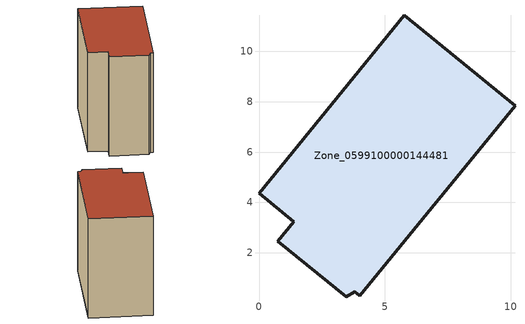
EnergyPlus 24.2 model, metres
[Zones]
Zone_0599100000144481
 floor ground (C_G): 5.76,11.44 10.16,7.84 4.01,0.29 3.81,0.45 3.47,0.25 0.75,2.46 1.38,3.23 0,4.37 z0
 wall outside (C_F): 1.38,3.23 0.75,2.46 3.47,0.25 3.81,0.45 4.01,0.29 10.16,7.84 5.76,11.44 0,4.37 1.38,3.23 z0:9.53
 roof outside (C_R): 3.47,0.25 3.81,0.45 4.01,0.29 10.16,7.84 5.76,11.44 0,4.37 1.38,3.23 0.75,2.46 z9.53
[BUILDING]
Pand.0599100000144481: North Axis=0; Terrain=City; Loads Convergence Tolerance Value=0.04; Temperature Convergence Tolerance Value=0.4; Solar Distribution=FullExterior; Maximum Number of Warmup Days=25; Minimum Number of Warmup Days=1
[Site:Location]
Rotterdam.The.Hague.AP_ZH_NLD Design_Conditions: Latitude=51.96; Longitude=4.45; Time Zone=1; Elevation=-4.5
[SITE:GROUNDTEMPERATURE:BUILDINGSURFACE]
18, 18, 18, 18, 18, 18, 18, 18, 18, 18, 18, 18
[MATERIAL] Thermal Absorptance=0.9; Solar Absorptance=0.7; Visible Absorptance=0.7
Name | Roughness | Thickness | Conductivity | Density | Specific Heat
G.TI.1946 | MediumSmooth | 0.15 | 1 | 540 | 1210
F.TI.1946 | Rough | 0.3 | 0.857143 | 1920 | 840
R.TI.1946 | MediumRough | 0.2 | 0.1 | 1500 | 1000
[CONSTRUCTION]
C_G: G.TI.1946
C_F: F.TI.1946
C_R: R.TI.1946
[ZONE]
Zone_0599100000144481: Type=1; Multiplier=1; Ceiling Height=Autocalculate; Volume=Autocalculate; Floor Area=autocalculate; Part of Total Floor Area=Yes
[ZONEINFILTRATION:DESIGNFLOWRATE]
Infil_Zone_0599100000144481: Zone or ZoneList or Space or SpaceList=Zone_0599100000144481; Schedule=AlwaysOn; Design Flow Rate Calculation Method=Flow/Area; Flow Rate per Floor Area=0.003; Constant Term Coefficient=1; Temperature Term Coefficient=0; Velocity Term Coefficient=0; Velocity Squared Term Coefficient=0
[HVACTEMPLATE:ZONE:IDEALLOADSAIRSYSTEM]
Zone_0599100000144481: Maximum Heating Supply Air Temperature=50; Minimum Cooling Supply Air Temperature=13; Maximum Heating Supply Air Humidity Ratio=0.0156; Minimum Cooling Supply Air Humidity Ratio=0.0077; Heating Limit=NoLimit; Cooling Limit=NoLimit; Dehumidification Control Type=ConstantSensibleHeatRatio; Cooling Sensible Heat Ratio=0.7; Dehumidification Setpoint=60; Humidification Control Type=None; Humidification Setpoint=30; Outdoor Air Method=None; Outdoor Air Flow Rate per Person=0.00944; Outdoor Air Flow Rate per Zone Floor Area=0; Outdoor Air Flow Rate per Zone=0; Demand Controlled Ventilation Type=None; Outdoor Air Economizer Type=NoEconomizer; Heat Recovery Type=None; Sensible Heat Recovery Effectiveness=0.7; Latent Heat Recovery Effectiveness=0.65
[ZONECONTROL:THERMOSTAT]
ThermostatControl_Zone_0599100000144481: Zone or ZoneList=Zone_0599100000144481; Control Type Schedule=DualSetpointControlType; Control 1=Thermostat_Zone_0599100000144481; Temperature Difference Between Cutout And Setpoint=0
[THERMOSTATSETPOINT:DUALSETPOINT]
Thermostat_Zone_0599100000144481: Heating Setpoint Temperature Schedule=HeatingSetpoint_Zone_0599100000144481; Cooling Setpoint Temperature Schedule=CoolingSetpoint_Zone_0599100000144481
[SCHEDULE:COMPACT]
HeatingSetpoint_Zone_0599100000144481: Through: 12/31, For: AllDays, Until: 24:00, 21
CoolingSetpoint_Zone_0599100000144481: Through: 12/31, For: AllDays, Until: 24:00, 24
DualSetpointControlType: Through: 12/31, For: AllDays, Until: 24:00, 4
AlwaysOn: Through: 12/31, For: AllDays, Until: 24:00, 1
